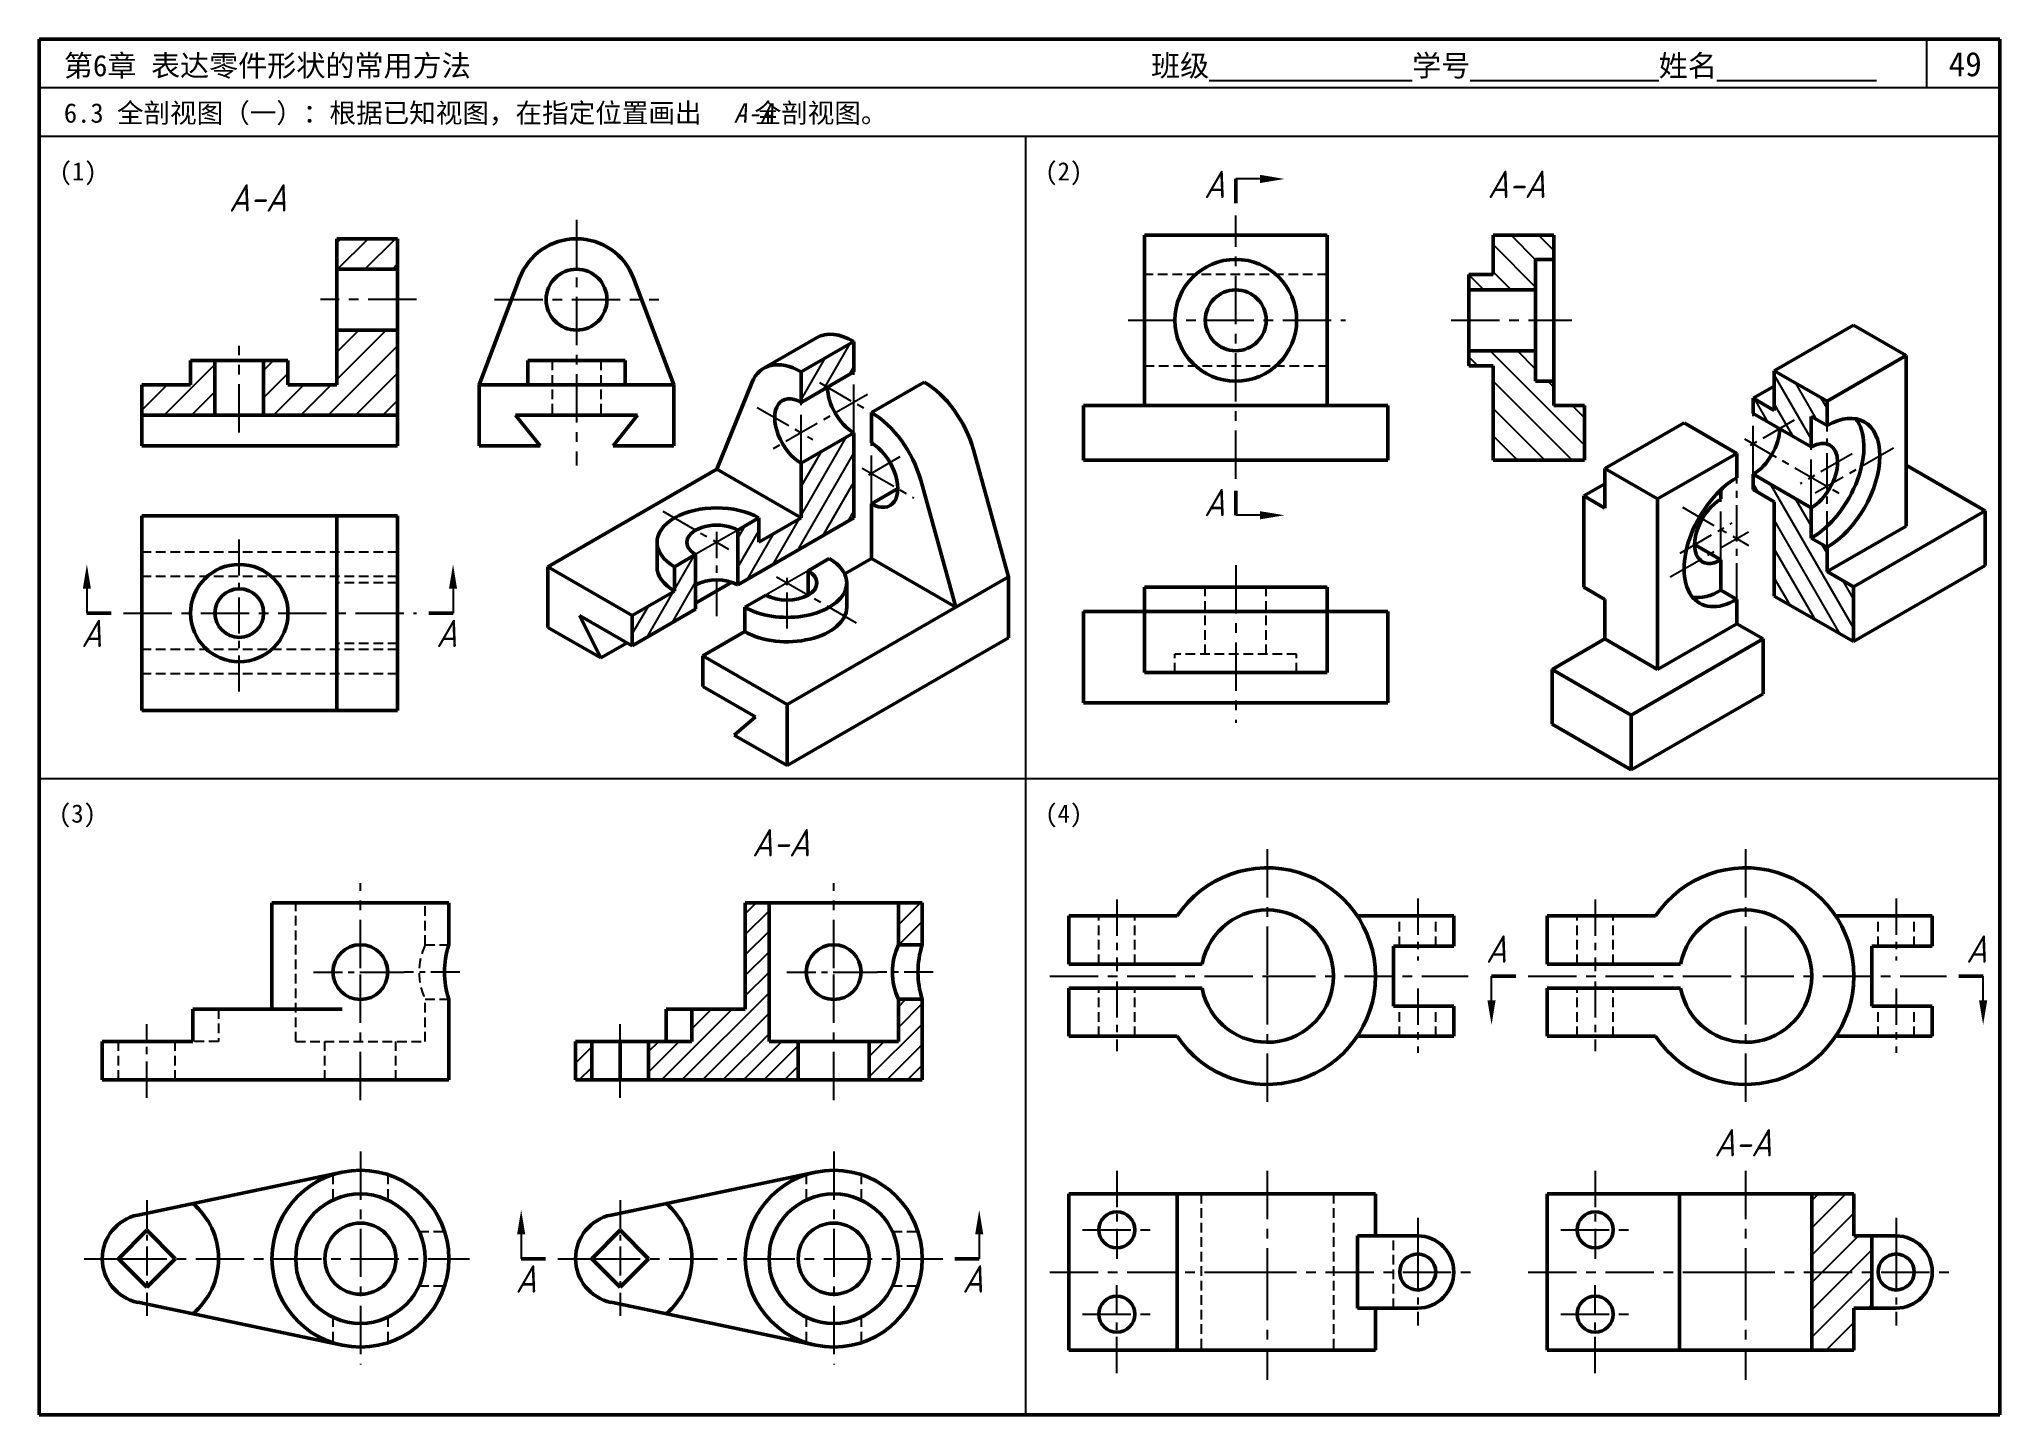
# Model space of a CAD drawing. Header units: millimetres. Extents: x 0 to 322, y 0 to 226.
import ezdxf

# ---------------------------------------------------------------- set-up
doc = ezdxf.new("R2010")
doc.units = ezdxf.units.MM
doc.header["$LTSCALE"] = 0.25
doc.linetypes.add('CENTER', pattern=[50.8, 31.75, -6.35, 6.35, -6.35])
doc.linetypes.add('HIDDEN', pattern=[9.525, 6.35, -3.175])
for name, color, linetype in [('点画线层', 7, 'CENTER'), ('答案', 1, 'Continuous'), ('细实线层', 7, 'Continuous'), ('虚线层', 7, 'HIDDEN')]:
    doc.layers.add(name, color=color, linetype=linetype)
doc.layers.add('粗实线层', color=7, linetype='Continuous', lineweight=50)
doc.styles.get("Standard").update_dxf_attribs({"font": 'gbeitc.shx', "height": 4.5, "bigfont": 'gbcbig.shx'})
doc.styles.add('宋体', font='SimSun.ttf', dxfattribs={"height": 3.5})
doc.styles.add('宋体-斜体', font='SimSun.ttf', dxfattribs={"oblique": 15, "height": 3.2})

msp = doc.modelspace()

# ---------------------------------------------------------------- hatches: boundary and pattern name
at = {"layer": '答案'}
h = msp.add_hatch(dxfattribs=at)
h.set_pattern_fill('ANSI31', color=256)
h.paths.add_polyline_path([(28.86, 173.21), (24.86, 173.21), (24.86, 169.21), (16.86, 169.21), (16.86, 164.21), (28.86, 164.21)])
h.paths.add_polyline_path([(58.86, 169.21), (58.86, 178.21), (48.86, 178.21), (48.86, 169.21), (40.86, 169.21), (40.86, 173.21), (36.86, 173.21), (36.86, 164.21), (58.86, 164.21)])
h.paths.add_polyline_path([(58.86, 193.21), (48.86, 193.21), (48.86, 188.21), (58.86, 188.21)])
h = msp.add_hatch(dxfattribs=at)
h.set_pattern_fill('ANSI31', color=256, angle=90)
h.paths.add_polyline_path([(248.77, 193.82), (238.77, 193.82), (238.77, 187.32), (234.77, 187.32), (234.77, 184.82), (245.77, 184.82), (245.77, 189.82), (248.77, 189.82)])
h.paths.add_polyline_path([(248.77, 169.82), (245.77, 169.82), (245.77, 174.82), (234.77, 174.82), (234.77, 172.32), (238.77, 172.32), (238.77, 165.82), (238.77, 156.82), (253.77, 156.82), (253.77, 165.82), (248.77, 165.82)])
h = msp.add_hatch(dxfattribs=at)
h.set_pattern_fill('ANSI31', color=256, scale=0.75)
h.paths.add_polyline_path([(90.75, 61.33), (88.1, 61.33), (88.1, 55.03), (90.75, 55.03)])
h.paths.add_polyline_path([(124.65, 61.33), (119.86, 61.33), (119.86, 84.1), (115.96, 84.1), (115.96, 66.66), (107.2, 66.66), (107.2, 61.33), (102.95, 61.33), (100.09, 61.33), (100.09, 55.03), (124.65, 55.03)])
h.paths.add_polyline_path([(145.02, 68.26), (141.11, 68.26), (141.11, 61.33), (136.33, 61.33), (136.33, 55.03), (145.02, 55.03)])
h.paths.add_polyline_path([(145.02, 84.1), (141.11, 84.1), (141.11, 77.19), (145.02, 77.19)])
h = msp.add_hatch(dxfattribs=at)
h.set_pattern_fill('ANSI31', color=256)
h.paths.add_polyline_path([(298.05, 36.31), (291.13, 36.31), (291.13, 23.46), (301.01, 23.46), (301.01, 29.39), (298.05, 29.39)])
h.paths.add_polyline_path([(301.01, 23.46), (291.13, 23.46), (291.13, 10.61), (298.05, 10.61), (298.05, 17.53), (301.01, 17.53)])
at = {"layer": '细实线层'}
h = msp.add_hatch(dxfattribs=at)
h.set_pattern_fill('ANSI31', color=256, scale=0.75, angle=15, style=0)
h.set_pattern_definition([(60, (-3, 2), (-2.062223, 1.190625), [])])
h.paths.add_polyline_path([(107.81, 132.34), (107.81, 141.34), (104.34, 139.34), (104.34, 135.34), (97.41, 131.34), (97.41, 126.34)])
h.paths.add_polyline_path([(133.79, 147.34), (133.79, 161.34), (125.13, 156.34), (125.13, 147.34), (118.2, 143.34), (118.2, 147.34), (114.73, 145.34), (114.73, 136.34)])
h.paths.add_polyline_path([(133.79, 176.34), (125.13, 171.34), (125.13, 166.34), (133.79, 171.34)])
h = msp.add_hatch(dxfattribs=at)
h.set_pattern_fill('ANSI31', color=256, scale=0.75, angle=75, style=0)
h.set_pattern_definition([(120, (-8, 2), (-2.062223, -1.190625), [])])
h.paths.add_polyline_path([(284.97, 171.52), (284.97, 165.02), (281.5, 167.02), (281.5, 164.52), (291.03, 159.02), (291.03, 164.02), (293.63, 162.52), (293.63, 166.52)])
h.paths.add_polyline_path([(291.03, 144.02), (291.03, 149.02), (281.5, 154.52), (281.5, 152.02), (284.97, 150.02), (284.97, 134.52), (297.96, 127.02), (297.96, 136.02), (293.63, 138.52), (293.63, 142.52)])

# ---------------------------------------------------------------- linework, layer by layer
at = {"lineweight": 50}
for p, q in [((322, 226), (0, 226)), ((0, 226), (0, 0)), ((322, 0), (322, 226)), ((0, 0), (322, 0))]:
    msp.add_line(p, q, dxfattribs=at)
for p, q in [((310, 218), (310, 226)), ((322, 218), (0, 218)), ((322, 210), (0, 210)), ((162, 210), (162, 0)), ((322, 104.5), (0, 104.5))]:
    msp.add_line(p, q)
at = {"layer": '点画线层'}
for p, q in [((196.52, 153.79), (196.52, 197.04)), ((88.25, 196.35), (88.25, 155.96)), ((74.76, 183.21), (101.78, 183.21)), ((178.85, 179.82), (214.56, 179.82)), ((133.79, 161.34), (133.79, 171.34)), ((125.13, 156.34), (125.13, 166.34)), ((281.5, 154.52), (281.5, 164.52)), ((136.68, 149.67), (136.68, 159.67)), ((291.03, 149.02), (291.03, 159.02)), ((276.2, 140.46), (276.2, 150.46)), ((114.73, 145.34), (107.81, 141.34)), ((126.29, 138.67), (119.36, 134.67)), ((196.52, 139.57), (196.52, 113.67)), ((13.83, 131.71), (61.97, 131.71)), ((201.69, 92.91), (201.69, 72.07)), ((280.26, 92.91), (280.26, 72.07)), ((52.75, 73.4), (52.75, 87.35)), ((130.49, 73.4), (130.49, 87.35)), ((52.75, 51.71), (52.75, 73.4)), ((55.38, 72.73), (59.93, 72.73)), ((130.49, 51.71), (130.49, 73.4)), ((165.96, 72.07), (201.69, 72.07)), ((201.69, 72.07), (201.69, 50.83)), ((201.69, 72.07), (234.7, 72.07)), ((244.53, 72.07), (280.26, 72.07)), ((280.26, 72.07), (313.27, 72.07)), ((280.26, 72.07), (280.26, 50.83)), ((52.75, 43.28), (52.75, 8.25)), ((130.49, 43.28), (130.49, 8.25)), ((201.69, 40.09), (201.69, 23.46)), ((280.26, 40.09), (280.26, 23.46)), ((171.35, 30.38), (183.43, 30.38)), ((7.41, 25.65), (13.01, 25.65)), ((13.01, 25.65), (70.65, 25.65)), ((85.15, 25.65), (90.75, 25.65)), ((90.75, 25.65), (148.39, 25.65)), ((165.98, 23.46), (198.58, 23.46)), ((198.58, 23.46), (235.37, 23.46)), ((201.69, 23.46), (201.69, 5.76)), ((244.55, 23.46), (277.14, 23.46)), ((277.14, 23.46), (313.94, 23.46)), ((280.26, 23.46), (280.26, 5.76)), ((171.35, 16.54), (183.43, 16.54))]:
    msp.add_line(p, q, dxfattribs=at)
at = {"layer": '点画线层', "ltscale": 0.75}
for p, q in [((136.04, 167.64), (120.42, 158.63)), ((128.16, 169.59), (135.73, 165.22)), ((117.94, 165.49), (127.07, 160.22)), ((288.23, 163.4), (280, 158.65)), ((293.63, 142.52), (293.63, 162.52)), ((280.09, 160.33), (295.57, 151.4)), ((297.75, 157.9), (289.19, 152.96)), ((304.54, 158.82), (291.7, 151.41)), ((135.18, 155.54), (143.66, 150.64)), ((141.34, 157.36), (135.26, 153.85)), ((278.8, 133.96), (278.8, 153.96)), ((102.44, 148.44), (113.22, 142.22)), ((269.89, 149.1), (280.74, 142.83)), ((111.27, 131.2), (111.27, 145.04)), ((267.89, 137.66), (280.73, 145.07)), ((269.48, 141.58), (278.04, 146.52)), ((32.86, 118.82), (32.86, 144.19)), ((121.09, 137.67), (134.15, 130.13)), ((122.82, 129.16), (122.82, 138.37)), ((176.99, 84.67), (176.99, 72.88)), ((226.4, 84.83), (226.4, 74.63)), ((255.56, 84.67), (255.56, 72.88)), ((304.97, 84.83), (304.97, 74.63)), ((176.99, 71.2), (176.99, 59.73)), ((255.56, 71.2), (255.56, 59.73)), ((226.4, 70.02), (226.4, 59.47)), ((304.97, 70.02), (304.97, 59.47)), ((17.68, 52.1), (17.68, 64.17)), ((176.99, 40.09), (176.99, 25.61)), ((226.4, 32.34), (226.4, 26.43)), ((304.97, 32.34), (304.97, 26.43)), ((226.4, 26.43), (226.4, 14.66)), ((304.97, 26.43), (304.97, 14.66)), ((176.99, 6.83), (176.99, 21.32))]:
    msp.add_line(p, q, dxfattribs=at)
at = {"layer": '点画线层', "ltscale": 0.6}
for p, q in [((45.04, 72.73), (55.38, 72.73)), ((69.1, 72.73), (59.93, 72.73)), ((17.68, 35.28), (17.68, 16.27)), ((95.42, 35.28), (95.42, 16.27))]:
    msp.add_line(p, q, dxfattribs=at)
at = {"layer": '答案', "lineweight": 50}
for p, q in [((48.86, 193.21), (48.86, 169.21)), ((58.86, 193.21), (48.86, 193.21)), ((58.86, 186.76), (58.86, 193.21)), ((238.77, 193.82), (248.77, 193.82)), ((238.77, 193.82), (238.77, 187.32)), ((248.77, 165.82), (248.77, 193.82)), ((58.86, 188.21), (48.86, 188.21)), ((238.77, 187.32), (234.77, 187.32)), ((234.77, 187.32), (234.77, 172.32)), ((245.77, 169.82), (245.77, 189.82)), ((245.77, 189.82), (248.77, 189.82)), ((58.86, 169.21), (58.86, 186.76)), ((234.77, 184.82), (245.77, 184.82)), ((58.86, 178.21), (48.86, 178.21)), ((234.77, 174.82), (245.77, 174.82)), ((24.86, 173.21), (40.86, 173.21)), ((24.86, 173.21), (24.86, 169.21)), ((28.86, 164.21), (28.86, 173.21)), ((36.86, 164.21), (36.86, 173.21)), ((40.86, 173.21), (40.86, 169.21)), ((234.77, 172.32), (238.77, 172.32)), ((238.77, 172.32), (238.77, 165.82)), ((16.86, 169.21), (16.86, 159.21)), ((24.86, 169.21), (16.86, 169.21)), ((48.86, 169.21), (40.86, 169.21)), ((58.86, 159.21), (58.86, 169.21)), ((245.77, 169.82), (248.77, 169.82)), ((238.77, 165.82), (238.77, 156.82)), ((248.77, 165.82), (253.77, 165.82)), ((253.77, 156.82), (253.77, 165.82)), ((58.86, 164.21), (16.86, 164.21)), ((58.86, 159.21), (16.86, 159.21)), ((238.77, 156.82), (253.77, 156.82)), ((115.96, 84.1), (145.02, 84.1)), ((115.96, 66.66), (115.96, 84.1)), ((119.86, 61.33), (119.86, 84.1)), ((141.11, 77.19), (141.11, 84.1)), ((145.02, 77.19), (145.02, 84.1)), ((141.11, 77.19), (145.02, 77.19)), ((141.11, 61.33), (141.11, 68.26)), ((141.11, 68.26), (145.02, 68.26)), ((145.02, 55.03), (145.02, 68.26)), ((102.95, 66.66), (115.96, 66.66)), ((102.95, 61.33), (102.95, 66.66)), ((107.2, 66.66), (107.2, 61.33)), ((88.1, 55.03), (88.1, 61.33)), ((102.95, 61.33), (88.1, 61.33)), ((90.75, 55.03), (90.75, 61.33)), ((95.42, 55.03), (95.42, 61.33)), ((100.09, 55.03), (100.09, 61.33)), ((107.2, 61.33), (102.95, 61.33)), ((119.86, 61.33), (141.11, 61.33)), ((124.65, 55.03), (124.65, 61.33)), ((136.33, 55.03), (136.33, 61.33)), ((145.02, 55.03), (88.1, 55.03)), ((142.2, 55.03), (118.78, 55.03)), ((247.65, 36.31), (298.05, 36.31)), ((247.65, 10.61), (247.65, 36.31)), ((269.39, 36.31), (269.39, 10.61)), ((291.13, 36.31), (291.13, 10.61)), ((298.05, 36.31), (298.05, 29.39)), ((304.97, 29.39), (298.05, 29.39)), ((301.01, 17.53), (301.01, 29.39)), ((304.97, 17.53), (298.05, 17.53)), ((298.05, 17.53), (298.05, 10.61)), ((298.05, 10.61), (247.65, 10.61))]:
    msp.add_line(p, q, dxfattribs=at)
at = {"layer": '答案', "linetype": 'CENTER'}
for p, q in [((61.97, 183.21), (46.18, 183.21)), ((231.91, 179.82), (251.73, 179.82)), ((32.86, 161.38), (32.86, 175.62)), ((133.12, 72.73), (137.67, 72.73)), ((249.92, 30.38), (262, 30.38)), ((249.92, 16.54), (262, 16.54))]:
    msp.add_line(p, q, dxfattribs=at)
at = {"layer": '答案', "linetype": 'CENTER', "ltscale": 0.6}
for p, q in [((122.78, 72.73), (133.12, 72.73)), ((146.84, 72.73), (137.67, 72.73))]:
    msp.add_line(p, q, dxfattribs=at)
at = {"layer": '答案', "linetype": 'CENTER', "ltscale": 0.75}
for p, q in [((95.42, 52.1), (95.42, 64.17)), ((255.56, 40.09), (255.56, 25.61)), ((255.56, 6.83), (255.56, 21.32))]:
    msp.add_line(p, q, dxfattribs=at)
at = {"layer": '答案', "lineweight": 50}
for centre, radius in [((130.49, 72.73), 4.5), ((255.56, 30.38), 2.96), ((304.97, 23.46), 2.96), ((255.56, 16.54), 2.96)]:
    msp.add_circle(centre, radius, dxfattribs=at)
for centre, radius, start, end in [((150.76, 72.73), 10.63, 155.1331, 204.8669), ((158.85, 72.73), 14.53, 162.089, 197.911), ((304.97, 23.46), 5.93, 270, 90)]:
    msp.add_arc(centre, radius, start, end, dxfattribs=at)
at = {"layer": '粗实线层'}
for p, q in [((196.52, 203.04), (196.52, 199.04)), ((181.52, 193.82), (211.52, 193.82)), ((181.52, 165.82), (181.52, 193.82)), ((211.52, 193.82), (211.52, 165.82)), ((72.25, 169.21), (78.9, 186.76)), ((97.6, 186.76), (104.25, 169.21)), ((297.96, 179.02), (284.97, 171.52)), ((297.96, 179.02), (306.62, 174.02)), ((127.66, 176.95), (119, 171.95)), ((133.79, 176.34), (125.13, 171.34)), ((133.79, 171.34), (133.79, 176.34)), ((293.63, 166.52), (306.62, 174.02)), ((306.62, 174.02), (306.62, 146.02)), ((80.25, 173.21), (96.25, 173.21)), ((80.25, 173.21), (80.25, 169.21)), ((96.25, 173.21), (96.25, 169.21)), ((125.13, 166.34), (133.79, 171.34)), ((125.13, 171.34), (125.13, 166.34)), ((284.97, 171.52), (284.97, 165.02)), ((293.63, 166.52), (284.97, 171.52)), ((72.25, 159.21), (72.25, 169.21)), ((72.25, 169.21), (104.25, 169.21)), ((104.25, 169.21), (104.25, 159.21)), ((111.27, 155.34), (117.03, 169.56)), ((136.68, 164.67), (145.34, 169.67)), ((281.5, 167.02), (284.97, 169.02)), ((136.68, 159.67), (136.68, 164.67)), ((171.52, 165.82), (221.52, 165.82)), ((171.52, 156.82), (171.52, 165.82)), ((221.52, 165.82), (221.52, 156.82)), ((281.5, 167.02), (281.5, 164.52)), ((284.97, 165.02), (281.5, 167.02)), ((281.5, 164.52), (291.03, 159.02)), ((293.63, 162.52), (293.63, 166.52)), ((78.25, 164.21), (82.25, 159.21)), ((98.25, 164.21), (78.25, 164.21)), ((94.25, 159.21), (98.25, 164.21)), ((133.79, 161.34), (125.13, 156.34)), ((133.79, 147.34), (133.79, 161.34)), ((270.14, 162.96), (257.15, 155.46)), ((270.14, 162.96), (278.8, 157.96)), ((291.03, 159.02), (291.03, 164.02)), ((291.03, 164.02), (293.63, 162.52)), ((82.25, 159.21), (72.25, 159.21)), ((104.25, 159.21), (94.25, 159.21)), ((159.2, 137.67), (153.44, 158.54)), ((265.81, 150.46), (278.8, 157.96)), ((278.8, 157.96), (278.8, 153.96)), ((111.27, 155.34), (83.56, 139.34)), ((125.13, 147.34), (111.27, 155.34)), ((125.13, 156.34), (125.13, 147.34)), ((221.52, 156.82), (171.52, 156.82)), ((257.15, 155.46), (265.81, 150.46)), ((257.15, 155.46), (257.15, 148.96)), ((306.62, 156.02), (319.61, 148.52)), ((136.68, 149.67), (141.01, 152.17)), ((144.78, 153.54), (150.54, 132.67)), ((196.52, 151.79), (196.52, 147.79)), ((253.68, 150.96), (257.15, 152.96)), ((276.2, 152), (276.2, 150.46)), ((281.5, 154.52), (281.5, 152.02)), ((291.03, 149.02), (281.5, 154.52)), ((281.5, 152.02), (284.97, 150.02)), ((136.68, 140.67), (136.68, 149.67)), ((257.15, 148.96), (253.68, 150.96)), ((253.68, 150.96), (253.68, 135.96)), ((265.81, 122.46), (265.81, 150.46)), ((284.97, 150.02), (284.97, 134.52)), ((291.03, 144.02), (291.03, 149.02)), ((297.96, 136.02), (319.61, 148.52)), ((319.61, 148.52), (319.61, 139.52)), ((16.86, 147.71), (16.86, 115.71)), ((48.86, 147.71), (16.86, 147.71)), ((58.86, 147.71), (48.86, 147.71)), ((48.86, 147.71), (48.86, 141.06)), ((58.86, 141.06), (58.86, 147.71)), ((114.73, 136.34), (133.79, 147.34)), ((118.2, 147.34), (114.73, 145.34)), ((114.73, 145.34), (114.73, 136.34)), ((118.2, 143.34), (118.2, 147.34)), ((125.13, 147.34), (118.2, 143.34)), ((306.62, 146.02), (293.63, 138.52)), ((101.47, 143.34), (101.47, 139.34)), ((271.87, 142.96), (276.2, 140.46)), ((293.63, 142.52), (291.03, 144.02)), ((293.63, 138.52), (293.63, 142.52)), ((48.86, 141.06), (48.86, 122.36)), ((58.86, 122.36), (58.86, 141.06)), ((83.56, 129.34), (83.56, 139.34)), ((83.56, 139.34), (97.41, 131.34)), ((107.81, 141.34), (104.34, 139.34)), ((104.34, 139.34), (104.34, 135.34)), ((107.81, 132.34), (107.81, 141.34)), ((126.29, 138.67), (129.75, 140.67)), ((126.29, 134.67), (126.29, 138.67)), ((132.29, 138.14), (136.68, 140.67)), ((150.54, 132.67), (136.68, 140.67)), ((276.2, 140.46), (276.2, 135.46)), ((297.96, 136.02), (293.63, 138.52)), ((319.61, 139.52), (297.96, 127.02)), ((104.34, 135.34), (97.41, 131.34)), ((113.76, 136.78), (107.81, 133.34)), ((132.62, 136.67), (132.62, 132.67)), ((159.2, 137.67), (150.54, 132.67)), ((159.2, 127.67), (159.2, 137.67)), ((181.52, 131.95), (181.52, 135.95)), ((181.52, 135.95), (211.52, 135.95)), ((211.52, 131.95), (211.52, 135.95)), ((253.68, 135.96), (257.15, 133.96)), ((276.2, 135.46), (278.8, 133.96)), ((297.96, 127.02), (297.96, 136.02)), ((97.41, 126.34), (107.81, 132.34)), ((115.89, 132.67), (119.36, 134.67)), ((115.89, 128.67), (115.89, 132.67)), ((150.54, 132.67), (122.82, 116.67)), ((257.15, 133.96), (257.15, 127.46)), ((278.8, 133.96), (278.8, 129.96)), ((284.97, 134.52), (297.96, 127.02)), ((7.83, 131.71), (11.83, 131.71)), ((63.97, 131.71), (67.97, 131.71)), ((92.22, 124.34), (83.56, 129.34)), ((97.41, 126.34), (88.75, 131.34)), ((88.75, 131.34), (92.22, 124.34)), ((97.41, 131.34), (97.41, 126.34)), ((171.52, 131.95), (171.52, 116.95)), ((181.52, 131.95), (171.52, 131.95)), ((181.52, 131.95), (181.52, 121.95)), ((211.52, 131.95), (181.52, 131.95)), ((211.52, 131.95), (211.52, 121.95)), ((221.52, 131.95), (211.52, 131.95)), ((221.52, 131.95), (221.52, 116.95)), ((278.8, 129.96), (265.81, 122.46)), ((278.8, 129.96), (283.13, 127.46)), ((96.55, 126.84), (92.22, 124.34)), ((108.97, 124.67), (115.89, 128.67)), ((159.2, 127.67), (122.82, 106.67)), ((257.15, 127.46), (248.49, 122.46)), ((265.81, 122.46), (257.15, 127.46)), ((261.48, 114.96), (283.13, 127.46)), ((283.13, 127.46), (283.13, 118.46)), ((108.97, 124.67), (122.82, 116.67)), ((108.97, 119.67), (108.97, 124.67)), ((248.49, 122.46), (248.49, 113.46)), ((248.49, 122.46), (261.48, 114.96)), ((48.86, 122.36), (48.86, 115.71)), ((58.86, 115.71), (58.86, 122.36)), ((117.63, 114.67), (108.97, 119.67)), ((181.52, 121.95), (211.52, 121.95)), ((122.82, 116.67), (122.82, 106.67)), ((171.52, 116.95), (221.52, 116.95)), ((283.13, 118.46), (261.48, 105.96)), ((48.86, 115.71), (16.86, 115.71)), ((58.86, 115.71), (48.86, 115.71)), ((114.16, 111.67), (117.63, 114.67)), ((248.49, 113.46), (261.48, 105.96)), ((261.48, 105.96), (261.48, 114.96)), ((122.82, 106.67), (114.16, 111.67)), ((38.22, 84.1), (67.28, 84.1)), ((38.22, 66.66), (38.22, 84.1)), ((67.28, 77.19), (67.28, 84.1)), ((186.9, 81.96), (169.08, 81.96)), ((169.08, 81.96), (169.08, 74.05)), ((216.48, 81.96), (232.33, 81.96)), ((232.33, 77.02), (232.33, 81.96)), ((265.47, 81.96), (247.65, 81.96)), ((247.65, 81.96), (247.65, 74.05)), ((295.05, 81.96), (310.89, 81.96)), ((310.89, 77.02), (310.89, 81.96)), ((222.45, 77.02), (232.33, 77.02)), ((222.45, 67.13), (222.45, 77.02)), ((301.01, 77.02), (310.89, 77.02)), ((301.01, 67.13), (301.01, 77.02)), ((169.08, 74.05), (191, 74.05)), ((238.53, 72.07), (242.53, 72.07)), ((247.65, 74.05), (269.57, 74.05)), ((319.27, 72.07), (315.27, 72.07)), ((67.28, 55.03), (67.28, 68.26)), ((191, 70.1), (169.08, 70.1)), ((169.08, 70.1), (169.08, 62.19)), ((269.57, 70.1), (247.65, 70.1)), ((247.65, 70.1), (247.65, 62.19)), ((25.21, 66.66), (49.76, 66.66)), ((25.21, 61.33), (25.21, 66.66)), ((222.45, 67.13), (232.33, 67.13)), ((232.33, 62.19), (232.33, 67.13)), ((301.01, 67.13), (310.89, 67.13)), ((310.89, 62.19), (310.89, 67.13)), ((10.36, 55.03), (10.36, 61.33)), ((25.21, 61.33), (10.36, 61.33)), ((169.08, 62.19), (186.9, 62.19)), ((216.48, 62.19), (232.33, 62.19)), ((247.65, 62.19), (265.47, 62.19)), ((295.05, 62.19), (310.89, 62.19)), ((67.28, 55.03), (10.36, 55.03)), ((16.18, 32.82), (49.76, 39.87)), ((93.92, 32.82), (127.5, 39.87)), ((169.08, 36.31), (219.48, 36.31)), ((169.08, 10.61), (169.08, 36.31)), ((186.9, 36.31), (186.9, 10.61)), ((219.48, 36.31), (219.48, 29.39)), ((17.68, 30.32), (13.01, 25.65)), ((22.35, 25.65), (17.68, 30.32)), ((95.42, 30.32), (90.75, 25.65)), ((100.09, 25.65), (95.42, 30.32)), ((216.52, 29.39), (216.52, 17.53)), ((226.4, 29.39), (216.52, 29.39)), ((13.01, 25.65), (17.68, 20.97)), ((17.68, 20.97), (22.35, 25.65)), ((79.15, 25.65), (83.15, 25.65)), ((90.75, 25.65), (95.42, 20.97)), ((95.42, 20.97), (100.09, 25.65)), ((150.39, 25.65), (154.39, 25.65)), ((16.18, 18.48), (49.76, 11.43)), ((93.92, 18.48), (127.5, 11.43)), ((226.4, 17.53), (216.52, 17.53)), ((219.48, 17.53), (219.48, 10.61)), ((219.48, 10.61), (169.08, 10.61))]:
    msp.add_line(p, q, dxfattribs=at)
for centre, radius in [((88.25, 183.21), 5), ((196.52, 179.82), 10), ((196.52, 179.82), 5), ((32.86, 131.71), 8), ((32.86, 131.71), 4), ((52.75, 72.73), 4.5), ((52.75, 25.65), 14.53), ((130.49, 25.65), 14.53), ((52.75, 25.65), 10.63), ((130.49, 25.65), 10.63), ((176.99, 30.38), 2.96), ((52.75, 25.65), 5.84), ((130.49, 25.65), 5.84), ((226.4, 23.46), 2.96), ((176.99, 16.54), 2.96)]:
    msp.add_circle(centre, radius, dxfattribs=at)
for centre, radius, start, end in [((88.25, 183.21), 10, 20.7564, 159.2436), ((201.69, 72.07), 17.79, 213.749, 146.251), ((280.26, 72.07), 17.79, 213.749, 146.251), ((201.69, 72.07), 10.87, 190.4757, 169.5243), ((280.26, 72.07), 10.87, 190.4757, 169.5243), ((81.1, 72.73), 14.53, 162.089, 197.911), ((17.68, 25.65), 7.33, 101.857, 258.143), ((17.68, 25.65), 11.78, 309.7036, 50.2964), ((95.42, 25.65), 7.33, 101.857, 258.143), ((95.42, 25.65), 11.78, 309.7036, 50.2964), ((226.4, 23.46), 5.93, 270, 90)]:
    msp.add_arc(centre, radius, start, end, dxfattribs=at)
for centre, major_axis, start_param, end_param in [((133.79, 166.34), (-6.12, 10.61), 5.497787, 6.283185), ((125.13, 161.34), (6.12, -10.61), 2.356194, 3.564724), ((125.13, 161.34), (3.06, -5.3), 2.356194, 5.497787), ((133.79, 166.34), (3.06, -5.3), 3.926991, 5.497787), ((145.34, 159.67), (-6.12, 10.61), 4.289258, 5.497787), ((136.68, 154.67), (6.12, -10.61), 1.147665, 2.356194), ((293.63, 152.52), (6.12, 10.61), 3.926991, 7.068583), ((281.5, 159.52), (3.06, 5.3), 3.926991, 5.497787), ((291.03, 154.02), (6.12, 10.61), 3.926991, 6.069429), ((136.68, 154.67), (3.06, -5.3), 5.497787, 8.63938), ((291.03, 154.02), (3.06, 5.3), 3.926991, 7.068583), ((278.8, 143.96), (6.12, 10.61), 0.785398, 3.926991), ((111.27, 143.34), (-9.8, 0), 3.926991, 7.068583), ((276.2, 145.46), (3.06, 5.3), 0.785398, 3.926991), ((111.27, 143.34), (4.9, 0), 0.785398, 3.926991), ((111.27, 139.34), (-9.8, 0), 0, 0.785398), ((122.82, 136.67), (-9.8, 0), 0.785398, 3.926991), ((122.82, 136.67), (4.9, 0), 3.926991, 7.068583), ((111.27, 134.34), (-4.9, 0), 3.926991, 5.497787), ((276.2, 145.46), (6.12, 10.61), 3.355349, 3.926991), ((122.82, 132.67), (-9.8, 0), 0.785398, 3.141593)]:
    msp.add_ellipse(centre, major_axis=major_axis, ratio=0.57735, start_param=start_param, end_param=end_param, dxfattribs=at)
at = {"layer": '细实线层'}
for p, q in [((200.52, 203.04), (196.52, 203.04)), ((200.52, 147.79), (196.52, 147.79)), ((7.83, 135.71), (7.83, 131.71)), ((67.97, 135.71), (67.97, 131.71)), ((238.53, 68.07), (238.53, 72.07)), ((319.27, 68.07), (319.27, 72.07)), ((79.15, 29.65), (79.15, 25.65)), ((154.39, 29.65), (154.39, 25.65))]:
    msp.add_line(p, q, dxfattribs=at)
for points in [[(200.52, 203.71), (200.52, 202.37), (204.52, 203.04)], [(200.52, 148.45), (200.52, 147.12), (204.52, 147.79)], [(7.16, 135.71), (8.49, 135.71), (7.83, 139.71)], [(67.3, 135.71), (68.63, 135.71), (67.97, 139.71)], [(239.19, 68.07), (237.86, 68.07), (238.53, 64.07)], [(319.93, 68.07), (318.6, 68.07), (319.27, 64.07)], [(78.49, 29.65), (79.82, 29.65), (79.15, 33.65)], [(153.72, 29.65), (155.05, 29.65), (154.39, 33.65)]]:
    msp.add_solid(points, dxfattribs=at)
at = {"layer": '虚线层'}
for p, q in [((211.52, 187.32), (181.52, 187.32)), ((84.25, 173.21), (84.25, 164.21)), ((92.25, 173.21), (92.25, 164.21)), ((181.52, 172.32), (211.52, 172.32)), ((58.86, 141.71), (16.86, 141.71)), ((58.86, 137.71), (16.86, 137.71)), ((58.86, 136.71), (48.86, 136.71)), ((191.52, 124.95), (191.52, 135.95)), ((201.52, 124.95), (201.52, 135.95)), ((58.86, 125.71), (16.86, 125.71)), ((58.86, 126.71), (48.86, 126.71)), ((206.52, 124.95), (186.52, 124.95)), ((186.52, 121.95), (186.52, 124.95)), ((206.52, 121.95), (206.52, 124.95)), ((58.86, 121.71), (16.86, 121.71)), ((42.12, 61.33), (42.12, 84.1)), ((63.37, 77.19), (63.37, 84.1)), ((174.02, 74.05), (174.02, 81.96)), ((179.95, 74.05), (179.95, 81.96)), ((223.43, 77.02), (223.43, 81.96)), ((229.36, 77.02), (229.36, 81.96)), ((252.59, 74.05), (252.59, 81.96)), ((258.52, 74.05), (258.52, 81.96)), ((302, 77.02), (302, 81.96)), ((307.93, 77.02), (307.93, 81.96)), ((63.37, 77.19), (67.28, 77.19)), ((63.37, 61.33), (63.37, 68.26)), ((63.37, 68.26), (67.28, 68.26)), ((174.02, 62.19), (174.02, 70.1)), ((179.95, 62.19), (179.95, 70.1)), ((252.59, 62.19), (252.59, 70.1)), ((258.52, 62.19), (258.52, 70.1)), ((29.46, 66.66), (29.46, 61.33)), ((223.43, 62.19), (223.43, 67.13)), ((229.36, 62.19), (229.36, 67.13)), ((302, 62.19), (302, 67.13)), ((307.93, 62.19), (307.93, 67.13)), ((13.01, 55.03), (13.01, 61.33)), ((22.35, 55.03), (22.35, 61.33)), ((29.46, 61.33), (25.21, 61.33)), ((42.12, 61.33), (63.37, 61.33)), ((46.91, 55.03), (46.91, 61.33)), ((58.59, 55.03), (58.59, 61.33)), ((48.25, 39.46), (48.25, 35.27)), ((57.25, 39.46), (57.25, 35.27)), ((125.99, 39.46), (125.99, 35.27)), ((134.99, 39.46), (134.99, 35.27)), ((190.82, 36.31), (190.82, 10.61)), ((212.56, 36.31), (212.56, 10.61)), ((62.39, 30.12), (66.57, 30.12)), ((140.13, 30.12), (144.31, 30.12)), ((222.45, 17.53), (222.45, 29.39)), ((62.39, 21.18), (66.57, 21.18)), ((140.13, 21.18), (144.31, 21.18)), ((48.25, 16.02), (48.25, 11.83)), ((57.25, 16.02), (57.25, 11.83)), ((125.99, 16.02), (125.99, 11.83)), ((134.99, 16.02), (134.99, 11.83))]:
    msp.add_line(p, q, dxfattribs=at)
msp.add_arc((73.02, 72.73), 10.63, 155.1331, 204.8669, dxfattribs=at)

# ---------------------------------------------------------------- texts
at = {"style": '宋体'}
for s, height, p in [('第6章 表达零件形状的常用方法', 3.5, (4.05, 219.91)), ('班级%%U              %%U学号%%U             %%U姓名%%U           ', 3.5, (182.61, 219.91)), ('49', 4, (313.6, 219.91)), ('6.3 全剖视图（一）：根据已知视图，在指定位置画出    全剖视图。', 3.2, (4.05, 212.28)), ('(1)', 3, (3.33, 202.79)), ('(2)', 3, (165.21, 202.79)), ('(3)', 3, (3.21, 97.29)), ('(4)', 3, (165.21, 97.29))]:
    msp.add_text(s, height=height, dxfattribs=at).set_placement(p)
at = {"style": '宋体-斜体', "oblique": 15}
msp.add_text('A-A', height=3.2, dxfattribs=at).set_placement((114.06, 212.28))
at = {"layer": '细实线层'}
for s, p in [('A', (191.3, 199.91)), ('A-A', (237.89, 199.91)), ('A-A', (31.15, 197.68)), ('A', (191.3, 147.63)), ('A', (6.89, 126.13)), ('A', (65.19, 126.13)), ('A-A', (117.08, 91.74)), ('A', (237.59, 74.27)), ('A', (316.47, 74.27)), ('A-A', (275.09, 42.45)), ('A', (78.22, 20.07)), ('A', (151.61, 20.07))]:
    msp.add_text(s, height=4.5, dxfattribs=at).set_placement(p)

doc.saveas('drawing.dxf')
